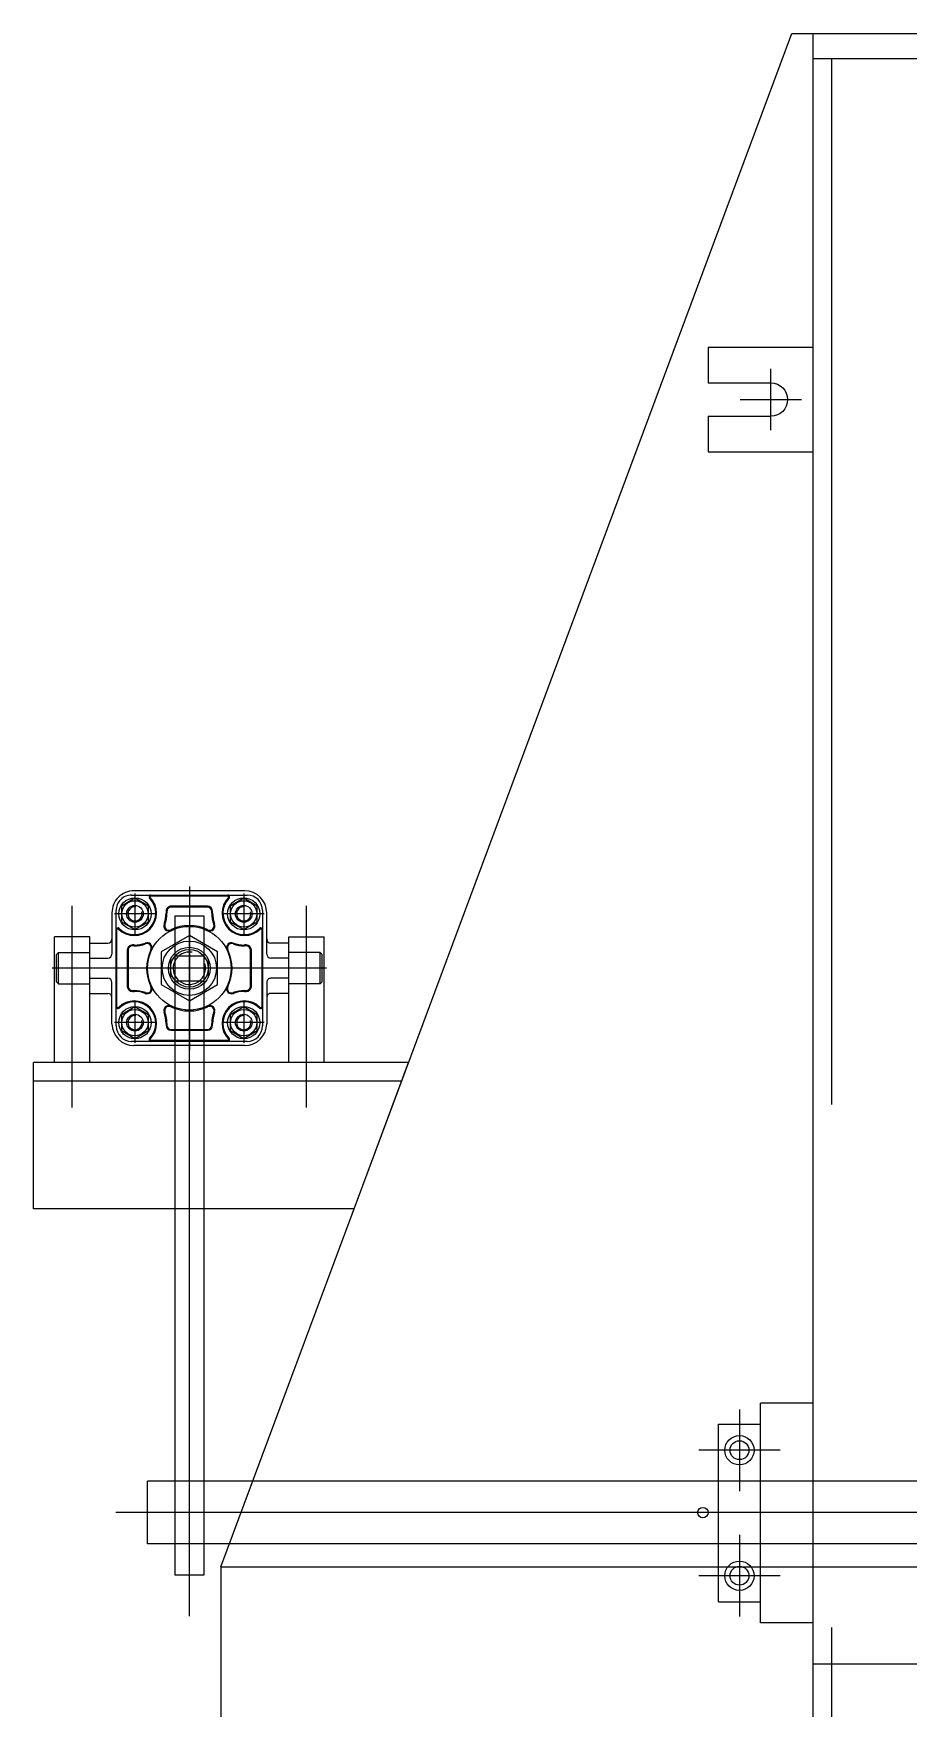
# Model space of a CAD drawing. Header units: millimetres. Extents: x 10462777 to 22643323, y 453826 to 1389191.
# Drawn here: x 11300916 to 11301335, y 586756 to 587557 of the extents above; entities that cross this region are included whole.
import ezdxf

# ---------------------------------------------------------------- set-up
doc = ezdxf.new("R2010")
doc.units = ezdxf.units.MM
doc.header["$LTSCALE"] = 200
doc.header["$MEASUREMENT"] = 0
doc.linetypes.add('CENTER', pattern=[2, 1.25, -0.25, 0.25, -0.25])
doc.linetypes.add('HIDDEN', pattern=[3.75, 2.5, -1.25])
doc.layers.get('0').update_dxf_attribs({"linetype": 'CONTINUOUS'})
doc.layers.add('7', color=7, linetype='CONTINUOUS')
doc.layers.add('CENTER', color=1, linetype='CONTINUOUS')

# ---------------------------------------------------------------- blocks, each defined once
blk = doc.blocks.new('A$C3FED385B')
at = {"color": 9}
for p, q in [((32.5, 129), (31.5, 128)), ((46.5, 128), (45.5, 129)), ((31.5, 128), (31.5, 113)), ((46.5, 128), (31.5, 128)), ((46.5, 128), (46.5, 113)), ((27, 113), (27, 104.5)), ((34.2, 113), (34.2, 104.5)), ((43.8, 113), (43.8, 104.5)), ((51, 113), (51, 104.5)), ((9.25, 98), (5.49, 91.5)), ((16.75, 98), (9.25, 98)), ((11.41, 100.5), (66.59, 100.5)), ((32.2, 102.5), (12.5, 102.5)), ((20.51, 91.5), (16.75, 98)), ((20.55, 100.09), (57.45, 100.09)), ((45.8, 102.5), (65.5, 102.5)), ((61.25, 98), (57.49, 91.5)), ((68.75, 98), (61.25, 98)), ((72.51, 91.5), (68.75, 98)), ((2, 92), (2, 39)), ((4, 37.91), (4, 93.09)), ((5.49, 91.5), (9.25, 85)), ((16.75, 85), (20.51, 91.5)), ((27.88, 92.68), (27.88, 91.85)), ((28.29, 92.68), (28.29, 91.85)), ((47.65, 95.15), (30.35, 95.15)), ((47.65, 94.74), (30.35, 94.74)), ((49.71, 91.85), (49.71, 92.68)), ((50.12, 91.85), (50.12, 92.68)), ((57.49, 91.5), (61.25, 85)), ((68.75, 85), (72.51, 91.5)), ((74, 93.09), (74, 37.91)), ((76, 92), (76, 39)), ((4.41, 47.05), (4.41, 83.95)), ((9.25, 85), (16.75, 85)), ((27.51, 83.98), (27.48, 84.01)), ((50.52, 84.01), (50.49, 83.98)), ((61.25, 85), (68.75, 85)), ((73.59, 83.95), (73.59, 47.05)), ((9.35, 74.15), (9.35, 56.85)), ((9.76, 74.15), (9.76, 56.85)), ((12.65, 76.62), (11.82, 76.62)), ((12.65, 76.21), (11.82, 76.21)), ((20.49, 77.02), (20.52, 76.99)), ((31.21, 79), (23.41, 65.5)), ((46.79, 79), (31.21, 79)), ((34.64, 74.5), (43.36, 74.5)), ((54.59, 65.5), (46.79, 79)), ((57.48, 76.99), (57.51, 77.02)), ((66.18, 76.62), (65.35, 76.62)), ((66.18, 76.21), (65.35, 76.21)), ((68.24, 56.85), (68.24, 74.15)), ((68.65, 56.85), (68.65, 74.15)), ((23.41, 65.5), (31.21, 52)), ((46.79, 52), (54.59, 65.5)), ((34.64, 56.5), (43.36, 56.5)), ((11.82, 54.79), (12.65, 54.79)), ((11.82, 54.38), (12.65, 54.38)), ((20.52, 54.01), (20.49, 53.98)), ((31.21, 52), (46.79, 52)), ((57.51, 53.98), (57.48, 54.01)), ((65.35, 54.79), (66.18, 54.79)), ((65.35, 54.38), (66.18, 54.38)), ((9.25, 46), (5.49, 39.5)), ((16.75, 46), (9.25, 46)), ((20.51, 39.5), (16.75, 46)), ((27.48, 46.99), (27.51, 47.02)), ((50.49, 47.02), (50.52, 46.99)), ((61.25, 46), (57.49, 39.5)), ((68.75, 46), (61.25, 46)), ((72.51, 39.5), (68.75, 46)), ((5.49, 39.5), (9.25, 33)), ((9.25, 33), (16.75, 33)), ((16.75, 33), (20.51, 39.5)), ((27.88, 39.15), (27.88, 38.32)), ((28.29, 39.15), (28.29, 38.32)), ((30.35, 36.26), (47.65, 36.26)), ((30.35, 35.85), (47.65, 35.85)), ((49.71, 38.32), (49.71, 39.15)), ((50.12, 38.32), (50.12, 39.15)), ((57.49, 39.5), (61.25, 33)), ((61.25, 33), (68.75, 33)), ((68.75, 33), (72.51, 39.5)), ((66.59, 30.5), (11.41, 30.5)), ((12.5, 28.5), (32.2, 28.5)), ((57.45, 30.91), (20.55, 30.91)), ((27, 18), (27, 26.5)), ((34.2, 18), (34.2, 26.5)), ((43.8, 18), (43.8, 26.5)), ((65.5, 28.5), (45.8, 28.5)), ((51, 18), (51, 26.5)), ((31.5, 3), (31.5, 18)), ((46.5, 3), (46.5, 18)), ((32.5, 2), (31.5, 3)), ((46.5, 3), (31.5, 3)), ((46.5, 3), (45.5, 2))]:
    blk.add_line(p, q, dxfattribs=at)
at = {"color": 9, "linetype": 'Continuous'}
for p, q in [((45.5, 129), (32.5, 129)), ((51, 113), (27, 113)), ((51, 18), (27, 18)), ((45.5, 2), (32.5, 2))]:
    blk.add_line(p, q, dxfattribs=at)
at = {"color": 9, "linetype": 'CENTER'}
for p, q in [((39, 131), (39, 0)), ((13, 101.2), (13, 81.8)), ((65, 101.2), (65, 81.8)), ((3.3, 91.5), (22.7, 91.5)), ((55.3, 91.5), (74.7, 91.5)), ((0, 65.5), (78, 65.5)), ((13, 49.2), (13, 29.8)), ((65, 49.2), (65, 29.8)), ((3.3, 39.5), (22.7, 39.5)), ((55.3, 39.5), (74.7, 39.5))]:
    blk.add_line(p, q, dxfattribs=at)
at = {"color": 9}
for centre, radius in [((13, 91.5), 7.7), ((13, 91.5), 6.3), ((65, 91.5), 7.7), ((65, 91.5), 6.3), ((13, 91.5), 4), ((65, 91.5), 4), ((39, 65.5), 20), ((39, 65.5), 13), ((39, 65.5), 10), ((39, 65.5), 9), ((13, 39.5), 7.7), ((13, 39.5), 6.3), ((13, 39.5), 4), ((65, 39.5), 7.7), ((65, 39.5), 6.3), ((65, 39.5), 4)]:
    blk.add_circle(centre, radius, dxfattribs=at)
for centre, radius, start, end in [((25, 104.5), 2, 270, 0), ((32.2, 104.5), 2, 270, 0), ((45.8, 104.5), 2, 180, 270), ((53, 104.5), 2, 180, 270), ((12.5, 92), 10.5, 90, 180), ((11.41, 93.09), 7.41, 90, 180), ((12.65, 91.85), 10.71, 225.27509, 44.72491), ((12.65, 91.85), 10.29, 225.27509, 44.72491), ((20.55, 99.68), 0.824, 90, 224.72491), ((20.55, 99.68), 0.412, 90, 224.72491), ((65.35, 91.85), 10.71, 135.27509, 314.72491), ((65.35, 91.85), 10.29, 135.27509, 314.72491), ((57.45, 99.68), 0.824, 315.27509, 90), ((57.45, 99.68), 0.412, 315.27509, 90), ((65.5, 92), 10.5, 0, 90), ((66.59, 93.09), 7.41, 0, 90), ((13, 91.5), 3.4, 172.42939, 107.87037), ((12.65, 91.85), 15.24, 339.74652, 0), ((12.65, 91.85), 15.65, 339.74652, 0), ((30.35, 92.68), 2.47, 90, 180), ((30.35, 92.68), 2.06, 90, 180), ((47.65, 92.68), 2.47, 0, 90), ((47.65, 92.68), 2.06, 0, 90), ((65.35, 91.85), 15.65, 180, 200.25348), ((65.35, 91.85), 15.24, 180, 200.25348), ((65, 91.5), 3.4, 172.42939, 107.87037), ((4.82, 83.95), 0.824, 45.27509, 180), ((4.82, 83.95), 0.412, 45.27509, 180), ((29.26, 85.72), 2.47, 159.74652, 225), ((29.26, 85.72), 2.06, 159.74652, 224.37399), ((29.25, 85.78), 2.5, 225, 295.68758), ((29.25, 85.78), 2.09, 225.62158, 295.68758), ((39, 65.5), 20.41, 64.31242, 115.68758), ((48.75, 85.78), 2.5, 244.31242, 315), ((48.75, 85.78), 2.09, 244.31242, 314.37842), ((48.74, 85.72), 2.06, 315.62601, 20.25348), ((48.74, 85.72), 2.47, 315, 20.25348), ((73.18, 83.95), 0.824, 0, 134.72491), ((73.18, 83.95), 0.412, 0, 134.72491), ((11.82, 74.15), 2.47, 90, 180), ((11.82, 74.15), 2.06, 90, 180), ((12.65, 91.85), 15.24, 270, 290.25348), ((12.65, 91.85), 15.65, 270, 290.25348), ((18.78, 75.24), 2.47, 45, 110.25348), ((18.78, 75.24), 2.06, 45.62601, 110.25348), ((39, 65.5), 20.41, 154.31242, 205.68758), ((18.72, 75.25), 2.09, 334.31242, 44.37842), ((18.72, 75.25), 2.5, 334.31242, 45), ((39, 65.5), 7.75, 169.97585, 107.016), ((59.28, 75.25), 2.5, 135, 205.68758), ((59.28, 75.25), 2.09, 135.62158, 205.68758), ((39, 65.5), 20.41, 334.31242, 25.68758), ((59.22, 75.24), 2.47, 69.74652, 135), ((59.22, 75.24), 2.06, 69.74652, 134.37399), ((65.35, 91.85), 15.65, 249.74652, 270), ((65.35, 91.85), 15.24, 249.74652, 270), ((66.18, 74.15), 2.47, 0, 90), ((66.18, 74.15), 2.06, 0, 90), ((11.82, 56.85), 2.47, 180, 270), ((11.82, 56.85), 2.06, 180, 270), ((18.72, 55.75), 2.09, 315.62158, 25.68758), ((18.72, 55.75), 2.5, 315, 25.68758), ((59.28, 55.75), 2.5, 154.31242, 225), ((59.28, 55.75), 2.09, 154.31242, 224.37842), ((66.18, 56.85), 2.06, 270, 0), ((66.18, 56.85), 2.47, 270, 0), ((12.65, 39.15), 10.71, 315.27509, 134.72491), ((12.65, 39.15), 10.29, 315.27509, 134.72491), ((12.65, 39.15), 15.65, 69.74652, 90), ((12.65, 39.15), 15.24, 69.74652, 90), ((18.78, 55.76), 2.47, 249.74652, 315), ((18.78, 55.76), 2.06, 249.74652, 314.37399), ((65.35, 39.15), 10.71, 45.27509, 224.72491), ((65.35, 39.15), 10.29, 45.27509, 224.72491), ((59.22, 55.76), 2.47, 225, 290.25348), ((59.22, 55.76), 2.06, 225.62601, 290.25348), ((65.35, 39.15), 15.65, 90, 110.25348), ((65.35, 39.15), 15.24, 90, 110.25348), ((4.82, 47.05), 0.824, 180, 314.72491), ((4.82, 47.05), 0.412, 180, 314.72491), ((13, 39.5), 3.4, 172.42939, 107.87037), ((29.26, 45.28), 2.47, 135, 200.25348), ((12.65, 39.15), 15.24, 0, 20.25348), ((29.26, 45.28), 2.06, 135.62601, 200.25348), ((12.65, 39.15), 15.65, 0, 20.25348), ((29.25, 45.22), 2.5, 64.31242, 135), ((29.25, 45.22), 2.09, 64.31242, 134.37842), ((39, 65.5), 20.41, 244.31242, 295.68758), ((48.75, 45.22), 2.5, 45, 115.68758), ((48.75, 45.22), 2.09, 45.62158, 115.68758), ((65.35, 39.15), 15.65, 159.74652, 180), ((65.35, 39.15), 15.24, 159.74652, 180), ((48.74, 45.28), 2.06, 339.74652, 44.37399), ((48.74, 45.28), 2.47, 339.74652, 45), ((65, 39.5), 3.4, 172.42939, 107.87037), ((73.18, 47.05), 0.824, 225.27509, 360), ((73.18, 47.05), 0.412, 225.27509, 0), ((12.5, 39), 10.5, 180, 270), ((11.41, 37.91), 7.41, 180, 270), ((30.35, 38.32), 2.47, 180, 270), ((30.35, 38.32), 2.06, 180, 270), ((47.65, 38.32), 2.47, 270, 0), ((47.65, 38.32), 2.06, 270, 0), ((65.5, 39), 10.5, 270, 0), ((66.59, 37.91), 7.41, 270, 0), ((20.55, 31.32), 0.824, 135.27509, 270), ((20.55, 31.32), 0.412, 135.27509, 270), ((25, 26.5), 2, 0, 90), ((32.2, 26.5), 2, 0, 90), ((45.8, 26.5), 2, 90, 180), ((53, 26.5), 2, 90, 180), ((57.45, 31.32), 0.824, 270, 44.72491), ((57.45, 31.32), 0.412, 270, 44.72491)]:
    blk.add_arc(centre, radius, start, end, dxfattribs=at)
blk = doc.blocks.new('A$C61455E37')
at = {"layer": '7', "color": 60}
for p, q in [((0, 50), (17, 50)), ((0, 50), (0, 0)), ((17, 50), (17, 20)), ((33, 50), (50, 50)), ((33, 50), (33, 20)), ((50, 50), (50, 0)), ((0, 0), (50, 0))]:
    blk.add_line(p, q, dxfattribs=at)
blk.add_arc((25, 20), 8, 180, 0, dxfattribs=at)
at = {"layer": 'CENTER', "color": 60}
for p, q in [((25, 34.67), (25, 5.33)), ((39.67, 20), (10.33, 20))]:
    blk.add_line(p, q, dxfattribs=at)
blk = doc.blocks.new('A$C107C3577')
at = {"color": 6}
for p, q in [((692.11, 1144.11), (692.11, 101.11)), ((722.11, 1144.11), (722.11, 101.11)), ((722.11, 101.11), (692.11, 101.11))]:
    blk.add_line(p, q, dxfattribs=at)
at = {"color": 4}
for p, q in [((0, 409.11), (0, 1089.11)), ((733, 136.11), (0, 409.11)), ((733, 136.11), (2418.73, 136.11)), ((421.88, 114.11), (421.88, 128.11)), ((421.88, 128.11), (737.11, 128.11)), ((737.11, 128.11), (737.11, 114.11)), ((421.88, 114.11), (737.11, 114.11))]:
    blk.add_line(p, q, dxfattribs=at)
at = {"color": 7, "linetype": 'HIDDEN'}
for p, q in [((12, 419.11), (12, 1079.11)), ((12, 428.11), (1492, 428.11))]:
    blk.add_line(p, q, dxfattribs=at)
at = {"color": 151}
blk.add_line((733, 136.11), (733, 479.11), dxfattribs=at)
at = {"color": 3}
for p, q in [((491.88, 225.91), (491.88, 46.61)), ((561.88, 199.84), (491.88, 225.91)), ((561.88, 199.84), (561.88, 46.61)), ((561.88, 46.61), (491.88, 46.61))]:
    blk.add_line(p, q, dxfattribs=at)
for p, q in [((491.88, 185.61), (431.88, 185.61)), ((431.88, 168.61), (431.88, 185.61)), ((491.88, 168.61), (431.88, 168.61)), ((491.88, 73.61), (431.88, 73.61)), ((431.88, 73.61), (431.88, 56.61)), ((491.88, 56.61), (431.88, 56.61))]:
    blk.add_line(p, q)
blk.add_circle((707.11, 366.61), 2.5)
at = {"layer": '7', "color": 4}
for p, q in [((0, 419.11), (0, 1079.11)), ((779.42, 419.11), (779.42, 1079.11)), ((0, 449.11), (0, 1048.11)), ((0, 419.11), (1492, 419.11))]:
    blk.add_line(p, q, dxfattribs=at)
at = {"layer": '7', "color": 3, "linetype": 'Continuous'}
for p, q in [((654.8, 419.11), (654.8, 394.11)), ((759.8, 419.11), (759.8, 394.11)), ((759.8, 394.11), (654.8, 394.11))]:
    blk.add_line(p, q, dxfattribs=at)
at = {"layer": '7', "color": 1, "linetype": 'Continuous'}
for p, q in [((677.3, 403.61), (677.3, 364.61)), ((737.3, 403.61), (737.3, 364.61)), ((657.8, 384.11), (696.8, 384.11)), ((717.8, 384.11), (756.8, 384.11))]:
    blk.add_line(p, q, dxfattribs=at)
at = {"layer": '7', "color": 4, "linetype": 'Continuous'}
for p, q in [((664.8, 374.11), (664.8, 394.11)), ((749.8, 394.11), (664.8, 394.11)), ((749.8, 374.11), (749.8, 394.11)), ((749.8, 374.11), (664.8, 374.11))]:
    blk.add_line(p, q, dxfattribs=at)
at = {"layer": '7', "color": 7, "linetype": 'HIDDEN'}
for p, q in [((500.88, 222.56), (500.88, 46.61)), ((440.88, 114.11), (440.88, 128.11)), ((452.88, 114.11), (452.88, 128.11))]:
    blk.add_line(p, q, dxfattribs=at)
at = {"layer": '7', "color": 4, "linetype": 'Continuous'}
for centre, radius in [((677.3, 384.11), 7), ((677.3, 384.11), 4.5), ((737.3, 384.11), 7), ((737.3, 384.11), 4.5)]:
    blk.add_circle(centre, radius, dxfattribs=at)
at = {"layer": 'CENTER'}
for p, q in [((707.11, 1156.53), (707.11, 86.01)), ((513.5, 177.11), (417.12, 177.11)), ((756.59, 121.11), (427.49, 121.11)), ((513.5, 65.11), (417.12, 65.11))]:
    blk.add_line(p, q, dxfattribs=at)
at = {"layer": '7', "linetype": 'Continuous', "xscale": -1, "rotation": 180}
blk.add_blockref('A$C61455E37', (150, 419.11), dxfattribs=at)
at = {"layer": '7'}
blk.add_blockref('A$C3FED385B', (407.88, 55.61), dxfattribs=at)

msp = doc.modelspace()

# ---------------------------------------------------------------- block references
at = {"xscale": 1.000514211750324, "yscale": 1.000514211750324, "zscale": 1.000514211750324, "rotation": 270}
msp.add_blockref('A$C107C3577', (11300869.70675, 587557.02935, 0), dxfattribs=at)

doc.saveas('drawing.dxf')
